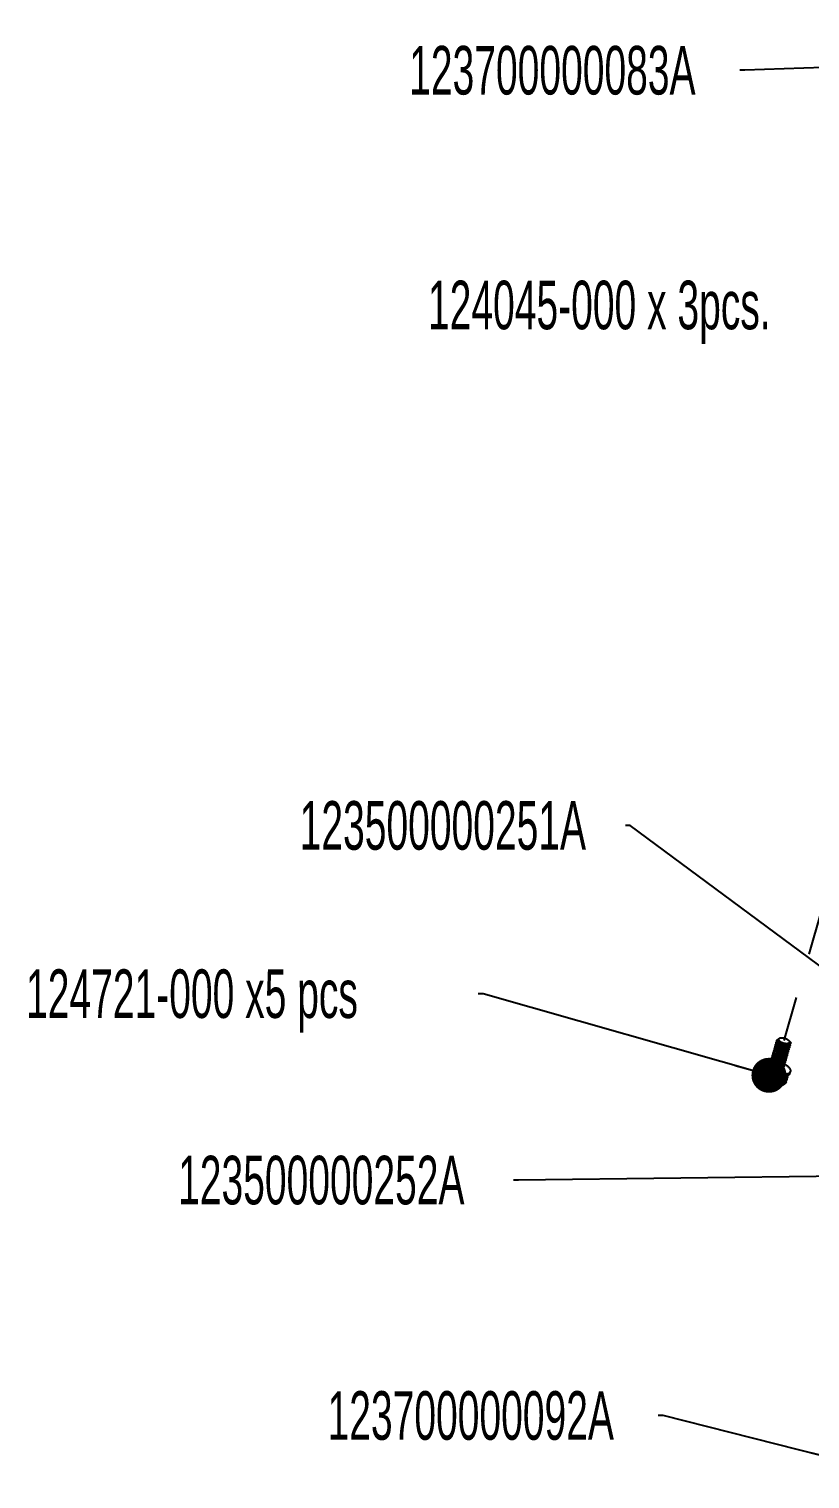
# Model space of a CAD drawing. Header units: millimetres. Extents: x -1 to 407, y -1 to 283.
# Drawn here: x 129.2 to 169.3, y 144.1 to 218.7 of the extents above; entities that cross this region are included whole.
import ezdxf

# ---------------------------------------------------------------- set-up
doc = ezdxf.new("R2010")
doc.units = ezdxf.units.MM
doc.header["$LTSCALE"] = 23.1
doc.linetypes.add('DASHED', pattern=[0.2, 0.1, -0.1])
doc.layers.get('0').update_dxf_attribs({"linetype": 'CONTINUOUS'})
for name, color, linetype in [('03_ALL_AXES', 7, 'CONTINUOUS'), ('09_ALL_ROUNDS', 7, 'CONTINUOUS'), ('20_ALL_FEATURES', 7, 'CONTINUOUS')]:
    doc.layers.add(name, color=color, linetype=linetype)
doc.styles.get("Standard").update_dxf_attribs({"font": 'txt', "width": 0.6})
doc.dimstyles.get("Standard").update_dxf_attribs({"dimtxt": 2.5, "dimasz": 1.8, "dimexe": 0.05, "dimexo": 0.0625, "dimtad": 1, "dimzin": 0, "dimdsep": 46, "dimtxsty": 'Standard', "dimcen": 0.09, "dimadec": 0, "dimazin": 0, "dimtol": 1, "dimtp": 0.01, "dimtm": 0.01, "dimtfac": 1, "dimtofl": 0, "dimtmove": 0, "dimatfit": 3, "dimfxl": 1, "dimtolj": 1, "dimtzin": 0, "dimarcsym": 0})

msp = doc.modelspace()

# ---------------------------------------------------------------- linework, layer by layer
at = {"color": 4, "linetype": 'DASHED'}
msp.add_line((167.997, 166.673), (176.604, 196.487), dxfattribs=at)
at = {"layer": '03_ALL_AXES', "color": 7, "linetype": 'Continuous'}
for p, q in [((167.705, 166.698), (167.721, 166.753)), ((168.242, 166.484), (168.25, 166.513)), ((168.273, 166.592), (168.273, 166.593)), ((166.779, 164.933), (166.805, 165.023)), ((168.1, 164.552), (168.126, 164.642))]:
    msp.add_line(p, q, dxfattribs=at)
msp.add_arc((167.692, 165.618), 1.282, 239.68064, 268.11513, dxfattribs=at)
at = {"layer": '09_ALL_ROUNDS', "color": 7, "linetype": 'Continuous'}
msp.add_line((166.779, 164.933), (166.779, 164.933), dxfattribs=at)
msp.add_arc((166.905, 164.897), 0.131, 164.02926, 175.08066, dxfattribs=at)
for points, knots in [([(166.858, 164.661), (166.842, 164.68), (166.812, 164.72), (166.78, 164.787), (166.767, 164.86), (166.773, 164.91), (166.779, 164.933)], [0, 0, 0, 0, 0.256376, 0.504414, 0.751332, 1, 1, 1, 1]), ([(166.775, 164.908), (166.774, 164.895), (166.775, 164.867), (166.788, 164.826), (166.812, 164.783), (166.833, 164.756), (166.844, 164.742)], [0, 0, 0, 0, 0.212417, 0.445409, 0.70662, 1, 1, 1, 1]), ([(166.805, 165.023), (166.801, 165.009), (166.798, 164.978), (166.808, 164.929), (166.833, 164.88), (166.857, 164.848), (166.87, 164.832)], [0, 0, 0, 0, 0.211163, 0.440517, 0.70118, 1, 1, 1, 1]), ([(166.805, 165.023), (166.81, 165.038), (166.821, 165.067), (166.838, 165.093), (166.848, 165.105)], [0, 0, 0, 0, 0.501736, 1, 1, 1, 1]), ([(166.844, 164.742), (166.862, 164.722), (166.904, 164.681), (166.978, 164.626), (167.064, 164.573), (167.196, 164.509), (167.374, 164.446), (167.524, 164.416), (167.599, 164.407)], [0, 0, 0, 0, 0.097573, 0.207585, 0.328375, 0.457616, 0.729875, 1, 1, 1, 1]), ([(167.045, 164.511), (167.009, 164.532), (166.942, 164.577), (166.883, 164.632), (166.858, 164.661)], [0, 0, 0, 0, 0.523207, 1, 1, 1, 1]), ([(166.87, 164.832), (166.887, 164.814), (166.925, 164.776), (167.017, 164.705), (167.157, 164.626), (167.347, 164.553), (167.483, 164.519), (167.553, 164.508)], [0, 0, 0, 0, 0.097628, 0.206822, 0.453834, 0.725052, 1, 1, 1, 1]), ([(167.045, 164.511), (167.09, 164.485), (167.185, 164.439), (167.337, 164.386), (167.493, 164.35), (167.599, 164.338), (167.65, 164.337)], [0, 0, 0, 0, 0.242786, 0.499992, 0.757199, 1, 1, 1, 1]), ([(167.553, 164.508), (167.588, 164.502), (167.658, 164.492), (167.759, 164.487), (167.852, 164.491), (167.935, 164.504), (168.006, 164.526), (168.063, 164.556), (168.105, 164.594), (168.122, 164.626), (168.126, 164.642)], [0, 0, 0, 0, 0.171204, 0.332835, 0.481787, 0.615647, 0.733026, 0.834062, 0.921195, 1, 1, 1, 1]), ([(167.599, 164.407), (167.66, 164.4), (167.75, 164.395), (167.863, 164.406), (167.935, 164.421), (167.996, 164.443), (168.046, 164.472), (168.082, 164.508), (168.096, 164.537), (168.1, 164.552)], [0, 0, 0, 0, 0.331999, 0.479397, 0.611766, 0.728329, 0.829703, 0.918522, 1, 1, 1, 1]), ([(168.1, 164.552), (168.095, 164.532), (168.077, 164.493), (168.038, 164.444), (167.988, 164.405), (167.91, 164.366), (167.796, 164.339), (167.701, 164.335), (167.65, 164.337)], [0, 0, 0, 0, 0.117096, 0.233451, 0.349548, 0.467588, 0.718914, 1, 1, 1, 1]), ([(168.134, 164.734), (168.136, 164.719), (168.136, 164.688), (168.131, 164.657), (168.126, 164.642)], [0, 0, 0, 0, 0.498653, 1, 1, 1, 1])]:
    msp.add_open_spline(points, degree=3, knots=knots, dxfattribs=at)
at = {"layer": '20_ALL_FEATURES', "color": 7, "linetype": 'Continuous'}
for p, q in [((167.796, 166.455), (167.796, 166.455)), ((168.121, 166.361), (168.104, 166.361)), ((168.25, 166.513), (168.272, 166.588)), ((168.332, 166.529), (168.25, 166.513)), ((168.273, 166.593), (168.272, 166.588)), ((168.272, 166.588), (168.273, 166.592)), ((168.272, 166.588), (168.332, 166.529)), ((167.577, 165.697), (167.577, 165.697)), ((167.609, 165.805), (167.608, 165.805)), ((167.64, 165.914), (167.64, 165.914)), ((167.671, 166.022), (167.671, 166.022)), ((167.702, 166.13), (167.702, 166.13)), ((167.734, 166.238), (167.733, 166.238)), ((167.765, 166.347), (167.765, 166.347)), ((167.933, 165.712), (167.916, 165.711)), ((167.965, 165.82), (167.948, 165.82)), ((167.996, 165.928), (167.979, 165.928)), ((168.027, 166.036), (168.01, 166.036)), ((168.058, 166.145), (168.041, 166.144)), ((168.09, 166.253), (168.073, 166.253)), ((166.845, 165.387), (166.877, 165.495)), ((166.849, 165.175), (166.87, 165.246)), ((167.281, 165.431), (167.281, 165.431)), ((167.515, 165.48), (167.515, 165.481)), ((167.546, 165.589), (167.546, 165.589)), ((167.84, 165.387), (167.823, 165.387)), ((167.871, 165.495), (167.854, 165.495)), ((167.902, 165.603), (167.885, 165.603)), ((168.17, 164.793), (168.191, 164.866)), ((168.286, 164.971), (168.318, 165.079))]:
    msp.add_line(p, q, dxfattribs=at)
for centre, radius, start, end in [((167.869, 166.655), 0.314, 222.30591, 223.0248), ((167.806, 166.491), 0.285, 106.34833, 108.24838), ((167.9, 166.804), 0.201, 220.91132, 223.00774), ((168.01, 166.845), 0.369, 229.96382, 231.19241), ((167.272, 164.466), 1.196, 86.68799, 89.97857), ((167.76, 165.979), 0.369, 229.92156, 231.19223), ((167.792, 166.087), 0.369, 229.97864, 231.19361), ((167.823, 166.195), 0.369, 229.9285, 231.20034), ((167.854, 166.304), 0.369, 229.95631, 231.19197), ((167.886, 166.412), 0.369, 230.00812, 231.19639), ((167.917, 166.52), 0.369, 229.93314, 231.1921), ((167.948, 166.628), 0.369, 229.98606, 231.19415), ((167.729, 165.871), 0.369, 229.9705, 231.19597), ((167.832, 165.223), 0.136, 30.79759, 33.80928)]:
    msp.add_arc(centre, radius, start, end, dxfattribs=at)
for points, knots in [([(167.531, 166.297), (167.528, 166.307), (167.524, 166.327), (167.527, 166.357), (167.54, 166.384), (167.554, 166.398), (167.562, 166.405)], [0, 0, 0, 0, 0.260066, 0.500111, 0.7401, 1, 1, 1, 1]), ([(167.563, 166.405), (167.559, 166.415), (167.555, 166.435), (167.558, 166.465), (167.571, 166.492), (167.586, 166.507), (167.594, 166.513)], [0, 0, 0, 0, 0.260181, 0.500126, 0.740003, 1, 1, 1, 1]), ([(167.609, 166.332), (167.604, 166.338), (167.585, 166.36), (167.569, 166.385), (167.563, 166.405)], [0, 0, 0, 0, 0.278074, 1, 1, 1, 1]), ([(167.594, 166.513), (167.59, 166.523), (167.586, 166.543), (167.589, 166.573), (167.603, 166.601), (167.617, 166.615), (167.626, 166.622)], [0, 0, 0, 0, 0.259974, 0.499735, 0.739641, 1, 1, 1, 1]), ([(167.637, 166.444), (167.632, 166.45), (167.615, 166.47), (167.6, 166.494), (167.594, 166.513)], [0, 0, 0, 0, 0.276942, 1, 1, 1, 1]), ([(167.625, 166.622), (167.62, 166.636), (167.617, 166.658), (167.623, 166.687), (167.637, 166.713), (167.668, 166.741), (167.699, 166.755), (167.717, 166.761)], [0, 0, 0, 0, 0.235719, 0.346344, 0.458376, 0.704091, 1, 1, 1, 1]), ([(167.672, 166.549), (167.666, 166.555), (167.647, 166.577), (167.632, 166.602), (167.625, 166.622)], [0, 0, 0, 0, 0.278505, 1, 1, 1, 1]), ([(167.729, 166.37), (167.72, 166.375), (167.689, 166.396), (167.659, 166.421), (167.64, 166.441)], [0, 0, 0, 0, 0.268833, 1, 1, 1, 1]), ([(167.643, 166.438), (167.644, 166.434), (167.65, 166.418), (167.659, 166.402), (167.667, 166.391)], [0, 0, 0, 0, 0.229662, 1, 1, 1, 1]), ([(167.667, 166.391), (167.67, 166.387), (167.683, 166.371), (167.698, 166.356), (167.711, 166.346)], [0, 0, 0, 0, 0.232501, 1, 1, 1, 1]), ([(167.76, 166.478), (167.751, 166.483), (167.72, 166.504), (167.691, 166.529), (167.672, 166.549)], [0, 0, 0, 0, 0.268695, 1, 1, 1, 1]), ([(167.674, 166.547), (167.675, 166.543), (167.681, 166.526), (167.69, 166.51), (167.698, 166.5)], [0, 0, 0, 0, 0.229642, 1, 1, 1, 1]), ([(167.698, 166.5), (167.709, 166.485), (167.737, 166.456), (167.789, 166.419), (167.849, 166.386), (167.916, 166.359), (167.984, 166.339), (168.049, 166.329), (168.108, 166.327), (168.144, 166.331), (168.159, 166.336)], [0, 0, 0, 0, 0.109044, 0.234856, 0.372602, 0.515715, 0.656859, 0.788699, 0.904689, 1, 1, 1, 1]), ([(167.705, 166.698), (167.703, 166.692), (167.701, 166.678), (167.703, 166.665), (167.704, 166.659)], [0, 0, 0, 0, 0.486896, 1, 1, 1, 1]), ([(167.704, 166.659), (167.705, 166.654), (167.711, 166.636), (167.721, 166.62), (167.729, 166.608)], [0, 0, 0, 0, 0.228185, 1, 1, 1, 1]), ([(167.748, 166.673), (167.742, 166.679), (167.732, 166.692), (167.722, 166.713), (167.718, 166.733), (167.719, 166.747), (167.721, 166.752)], [0, 0, 0, 0, 0.298772, 0.559497, 0.78883, 1, 1, 1, 1]), ([(167.725, 166.764), (167.729, 166.77), (167.738, 166.781), (167.757, 166.794), (167.781, 166.805), (167.822, 166.815), (167.883, 166.818), (167.962, 166.81), (168.044, 166.79), (168.123, 166.761), (168.19, 166.723), (168.228, 166.693), (168.243, 166.676)], [0, 0, 0, 0, 0.035396, 0.075403, 0.121491, 0.174171, 0.298052, 0.441273, 0.594047, 0.745094, 0.883396, 1, 1, 1, 1]), ([(167.729, 166.608), (167.732, 166.604), (167.745, 166.587), (167.761, 166.573), (167.773, 166.562)], [0, 0, 0, 0, 0.232527, 1, 1, 1, 1]), ([(168.116, 166.253), (168.085, 166.253), (168.018, 166.259), (167.919, 166.282), (167.82, 166.318), (167.758, 166.351), (167.729, 166.37)], [0, 0, 0, 0, 0.229706, 0.484998, 0.747947, 1, 1, 1, 1]), ([(167.753, 166.667), (167.766, 166.654), (167.797, 166.628), (167.851, 166.595), (167.915, 166.567), (167.984, 166.546), (168.054, 166.532), (168.12, 166.528), (168.178, 166.532), (168.214, 166.541), (168.228, 166.548)], [0, 0, 0, 0, 0.108361, 0.234494, 0.372861, 0.516425, 0.657596, 0.789038, 0.904515, 1, 1, 1, 1]), ([(168.147, 166.361), (168.116, 166.361), (168.05, 166.367), (167.95, 166.39), (167.851, 166.427), (167.789, 166.459), (167.76, 166.478)], [0, 0, 0, 0, 0.229706, 0.484998, 0.747947, 1, 1, 1, 1]), ([(167.779, 166.557), (167.809, 166.534), (167.877, 166.493), (167.97, 166.459), (168.047, 166.442), (168.1, 166.436), (168.148, 166.436), (168.177, 166.44), (168.19, 166.444)], [0, 0, 0, 0, 0.260647, 0.540193, 0.674549, 0.798566, 0.908045, 1, 1, 1, 1]), ([(168.104, 166.361), (168.079, 166.361), (168.027, 166.366), (167.948, 166.384), (167.869, 166.413), (167.819, 166.44), (167.796, 166.455)], [0, 0, 0, 0, 0.226558, 0.480947, 0.745058, 1, 1, 1, 1]), ([(168.213, 166.367), (168.208, 166.366), (168.186, 166.363), (168.164, 166.361), (168.147, 166.361)], [0, 0, 0, 0, 0.23176, 1, 1, 1, 1]), ([(168.159, 166.336), (168.165, 166.337), (168.182, 166.343), (168.199, 166.354), (168.206, 166.365)], [0, 0, 0, 0, 0.29719, 1, 1, 1, 1]), ([(168.19, 166.444), (168.197, 166.446), (168.209, 166.45), (168.225, 166.459), (168.236, 166.471), (168.241, 166.48), (168.242, 166.484)], [0, 0, 0, 0, 0.303546, 0.56515, 0.792531, 1, 1, 1, 1]), ([(168.257, 166.38), (168.254, 166.379), (168.24, 166.373), (168.225, 166.369), (168.213, 166.367)], [0, 0, 0, 0, 0.23024, 1, 1, 1, 1]), ([(168.257, 166.381), (168.264, 166.371), (168.272, 166.355), (168.275, 166.332), (168.273, 166.317), (168.266, 166.303), (168.252, 166.286), (168.237, 166.277), (168.226, 166.272)], [0, 0, 0, 0, 0.272402, 0.389524, 0.500074, 0.610612, 0.727701, 1, 1, 1, 1]), ([(168.228, 166.548), (168.238, 166.552), (168.256, 166.563), (168.268, 166.58), (168.272, 166.588)], [0, 0, 0, 0, 0.542396, 1, 1, 1, 1]), ([(168.243, 166.676), (168.244, 166.675), (168.25, 166.668), (168.255, 166.662), (168.258, 166.657)], [0, 0, 0, 0, 0.261539, 1, 1, 1, 1]), ([(168.266, 166.516), (168.272, 166.51), (168.284, 166.497), (168.3, 166.472), (168.308, 166.444), (168.302, 166.42), (168.292, 166.404), (168.277, 166.39), (168.264, 166.383), (168.257, 166.38)], [0, 0, 0, 0, 0.16186, 0.303412, 0.534874, 0.63894, 0.746121, 0.864611, 1, 1, 1, 1]), ([(168.258, 166.657), (168.265, 166.647), (168.273, 166.631), (168.276, 166.608), (168.275, 166.598), (168.273, 166.593)], [0, 0, 0, 0, 0.543368, 0.778119, 1, 1, 1, 1]), ([(168.259, 166.657), (168.273, 166.647), (168.297, 166.626), (168.325, 166.593), (168.336, 166.564), (168.337, 166.543), (168.334, 166.533), (168.332, 166.529)], [0, 0, 0, 0, 0.329087, 0.598792, 0.814383, 0.908872, 1, 1, 1, 1]), ([(167.272, 165.662), (167.223, 165.662), (167.151, 165.658), (167.062, 165.639), (167.006, 165.62), (166.958, 165.596), (166.92, 165.567), (166.892, 165.534), (166.88, 165.508), (166.877, 165.495)], [0, 0, 0, 0, 0.326045, 0.46959, 0.599145, 0.714926, 0.818249, 0.911842, 1, 1, 1, 1]), ([(167.313, 165.539), (167.309, 165.549), (167.305, 165.569), (167.308, 165.599), (167.321, 165.626), (167.335, 165.64), (167.343, 165.647)], [0, 0, 0, 0, 0.260259, 0.500356, 0.740259, 1, 1, 1, 1]), ([(167.344, 165.647), (167.341, 165.657), (167.336, 165.677), (167.339, 165.707), (167.353, 165.734), (167.367, 165.749), (167.375, 165.756)], [0, 0, 0, 0, 0.260229, 0.500114, 0.739936, 1, 1, 1, 1]), ([(167.391, 165.575), (167.385, 165.58), (167.366, 165.602), (167.351, 165.627), (167.344, 165.647)], [0, 0, 0, 0, 0.278031, 1, 1, 1, 1]), ([(167.375, 165.755), (167.372, 165.765), (167.367, 165.785), (167.371, 165.815), (167.384, 165.843), (167.398, 165.857), (167.406, 165.864)], [0, 0, 0, 0, 0.26002, 0.499952, 0.73991, 1, 1, 1, 1]), ([(167.422, 165.683), (167.416, 165.689), (167.397, 165.711), (167.382, 165.736), (167.375, 165.755)], [0, 0, 0, 0, 0.27812, 1, 1, 1, 1]), ([(167.406, 165.864), (167.403, 165.874), (167.399, 165.894), (167.402, 165.924), (167.415, 165.951), (167.429, 165.965), (167.438, 165.972)], [0, 0, 0, 0, 0.259997, 0.499968, 0.739957, 1, 1, 1, 1]), ([(167.453, 165.791), (167.448, 165.797), (167.429, 165.819), (167.413, 165.844), (167.406, 165.864)], [0, 0, 0, 0, 0.278252, 1, 1, 1, 1]), ([(167.51, 165.612), (167.501, 165.617), (167.47, 165.638), (167.44, 165.663), (167.422, 165.683)], [0, 0, 0, 0, 0.268791, 1, 1, 1, 1]), ([(167.424, 165.681), (167.425, 165.677), (167.431, 165.66), (167.44, 165.645), (167.448, 165.634)], [0, 0, 0, 0, 0.229553, 1, 1, 1, 1]), ([(167.438, 165.972), (167.434, 165.982), (167.43, 166.002), (167.433, 166.032), (167.447, 166.059), (167.461, 166.074), (167.469, 166.081)], [0, 0, 0, 0, 0.260049, 0.499831, 0.739704, 1, 1, 1, 1]), ([(167.484, 165.9), (167.478, 165.906), (167.46, 165.927), (167.444, 165.952), (167.438, 165.972)], [0, 0, 0, 0, 0.27788, 1, 1, 1, 1]), ([(167.448, 165.634), (167.451, 165.63), (167.464, 165.613), (167.479, 165.598), (167.492, 165.588)], [0, 0, 0, 0, 0.232525, 1, 1, 1, 1]), ([(167.541, 165.72), (167.533, 165.726), (167.501, 165.747), (167.472, 165.771), (167.453, 165.791)], [0, 0, 0, 0, 0.268698, 1, 1, 1, 1]), ([(167.455, 165.788), (167.456, 165.785), (167.462, 165.768), (167.471, 165.753), (167.479, 165.742)], [0, 0, 0, 0, 0.229783, 1, 1, 1, 1]), ([(167.469, 166.081), (167.465, 166.09), (167.461, 166.11), (167.464, 166.14), (167.478, 166.167), (167.492, 166.182), (167.5, 166.188)], [0, 0, 0, 0, 0.259878, 0.499958, 0.740061, 1, 1, 1, 1]), ([(167.516, 166.008), (167.51, 166.014), (167.491, 166.035), (167.475, 166.061), (167.469, 166.081)], [0, 0, 0, 0, 0.27844, 1, 1, 1, 1]), ([(167.479, 165.742), (167.482, 165.738), (167.495, 165.721), (167.511, 165.707), (167.523, 165.697)], [0, 0, 0, 0, 0.232582, 1, 1, 1, 1]), ([(167.572, 165.828), (167.564, 165.834), (167.532, 165.855), (167.503, 165.88), (167.484, 165.9)], [0, 0, 0, 0, 0.268874, 1, 1, 1, 1]), ([(167.487, 165.897), (167.488, 165.893), (167.493, 165.876), (167.503, 165.861), (167.511, 165.85)], [0, 0, 0, 0, 0.229758, 1, 1, 1, 1]), ([(167.5, 166.188), (167.497, 166.198), (167.492, 166.218), (167.495, 166.248), (167.509, 166.276), (167.523, 166.29), (167.532, 166.297)], [0, 0, 0, 0, 0.260263, 0.500122, 0.739914, 1, 1, 1, 1]), ([(167.546, 166.116), (167.541, 166.122), (167.522, 166.144), (167.507, 166.168), (167.5, 166.188)], [0, 0, 0, 0, 0.277799, 1, 1, 1, 1]), ([(167.897, 165.495), (167.866, 165.495), (167.8, 165.501), (167.7, 165.524), (167.601, 165.561), (167.539, 165.593), (167.51, 165.612)], [0, 0, 0, 0, 0.229707, 0.484998, 0.747947, 1, 1, 1, 1]), ([(167.511, 165.85), (167.514, 165.846), (167.527, 165.83), (167.542, 165.815), (167.554, 165.805)], [0, 0, 0, 0, 0.232509, 1, 1, 1, 1]), ([(167.604, 165.937), (167.595, 165.942), (167.564, 165.963), (167.534, 165.987), (167.516, 166.008)], [0, 0, 0, 0, 0.2687, 1, 1, 1, 1]), ([(167.518, 166.005), (167.519, 166.002), (167.524, 165.985), (167.534, 165.969), (167.542, 165.958)], [0, 0, 0, 0, 0.229587, 1, 1, 1, 1]), ([(167.529, 165.691), (167.559, 165.667), (167.627, 165.627), (167.72, 165.593), (167.797, 165.576), (167.85, 165.57), (167.898, 165.57), (167.927, 165.574), (167.94, 165.578)], [0, 0, 0, 0, 0.260671, 0.540216, 0.674567, 0.798581, 0.908057, 1, 1, 1, 1]), ([(167.578, 166.224), (167.572, 166.23), (167.554, 166.252), (167.538, 166.277), (167.531, 166.297)], [0, 0, 0, 0, 0.278224, 1, 1, 1, 1]), ([(167.928, 165.603), (167.897, 165.603), (167.831, 165.609), (167.731, 165.633), (167.633, 165.669), (167.57, 165.702), (167.541, 165.72)], [0, 0, 0, 0, 0.229705, 0.484998, 0.747946, 1, 1, 1, 1]), ([(167.542, 165.958), (167.545, 165.954), (167.558, 165.938), (167.573, 165.923), (167.585, 165.913)], [0, 0, 0, 0, 0.232591, 1, 1, 1, 1]), ([(167.635, 166.045), (167.626, 166.05), (167.595, 166.071), (167.565, 166.096), (167.546, 166.116)], [0, 0, 0, 0, 0.268839, 1, 1, 1, 1]), ([(167.55, 166.112), (167.551, 166.108), (167.556, 166.092), (167.565, 166.077), (167.573, 166.067)], [0, 0, 0, 0, 0.230245, 1, 1, 1, 1]), ([(167.56, 165.8), (167.59, 165.776), (167.659, 165.735), (167.752, 165.701), (167.828, 165.684), (167.882, 165.678), (167.929, 165.678), (167.959, 165.683), (167.972, 165.686)], [0, 0, 0, 0, 0.260706, 0.540308, 0.67467, 0.79867, 0.908108, 1, 1, 1, 1]), ([(167.826, 165.727), (167.781, 165.736), (167.693, 165.763), (167.61, 165.804), (167.572, 165.828)], [0, 0, 0, 0, 0.506749, 1, 1, 1, 1]), ([(167.573, 166.067), (167.576, 166.063), (167.589, 166.046), (167.604, 166.032), (167.617, 166.021)], [0, 0, 0, 0, 0.232536, 1, 1, 1, 1]), ([(167.885, 165.603), (167.861, 165.603), (167.808, 165.608), (167.73, 165.626), (167.651, 165.656), (167.601, 165.682), (167.577, 165.697)], [0, 0, 0, 0, 0.226559, 0.48095, 0.745062, 1, 1, 1, 1]), ([(167.666, 166.153), (167.658, 166.159), (167.626, 166.18), (167.597, 166.204), (167.578, 166.224)], [0, 0, 0, 0, 0.268744, 1, 1, 1, 1]), ([(167.58, 166.222), (167.581, 166.218), (167.587, 166.201), (167.596, 166.186), (167.604, 166.175)], [0, 0, 0, 0, 0.229533, 1, 1, 1, 1]), ([(167.592, 165.908), (167.607, 165.895), (167.642, 165.871), (167.719, 165.831), (167.783, 165.81), (167.826, 165.8)], [0, 0, 0, 0, 0.233506, 0.485215, 1, 1, 1, 1]), ([(167.604, 166.175), (167.607, 166.171), (167.621, 166.154), (167.636, 166.14), (167.648, 166.129)], [0, 0, 0, 0, 0.232477, 1, 1, 1, 1]), ([(167.991, 165.82), (167.96, 165.82), (167.893, 165.826), (167.794, 165.849), (167.695, 165.885), (167.633, 165.918), (167.604, 165.937)], [0, 0, 0, 0, 0.229707, 0.484998, 0.747947, 1, 1, 1, 1]), ([(167.697, 166.261), (167.689, 166.267), (167.657, 166.288), (167.628, 166.312), (167.609, 166.332)], [0, 0, 0, 0, 0.268707, 1, 1, 1, 1]), ([(167.804, 165.725), (167.77, 165.733), (167.702, 165.754), (167.638, 165.786), (167.609, 165.805)], [0, 0, 0, 0, 0.505229, 1, 1, 1, 1]), ([(167.612, 166.33), (167.613, 166.326), (167.618, 166.309), (167.628, 166.294), (167.636, 166.283)], [0, 0, 0, 0, 0.229826, 1, 1, 1, 1]), ([(167.623, 166.016), (167.653, 165.992), (167.721, 165.952), (167.814, 165.917), (167.891, 165.901), (167.944, 165.894), (167.992, 165.894), (168.021, 165.899), (168.034, 165.903)], [0, 0, 0, 0, 0.260619, 0.540133, 0.674485, 0.79851, 0.908013, 1, 1, 1, 1]), ([(168.022, 165.928), (167.991, 165.928), (167.925, 165.934), (167.825, 165.957), (167.726, 165.994), (167.664, 166.026), (167.635, 166.045)], [0, 0, 0, 0, 0.229705, 0.484997, 0.747946, 1, 1, 1, 1]), ([(167.636, 166.283), (167.639, 166.279), (167.652, 166.263), (167.667, 166.248), (167.679, 166.238)], [0, 0, 0, 0, 0.232566, 1, 1, 1, 1]), ([(167.948, 165.82), (167.923, 165.82), (167.871, 165.824), (167.792, 165.843), (167.713, 165.872), (167.663, 165.899), (167.64, 165.914)], [0, 0, 0, 0, 0.226558, 0.480945, 0.745052, 1, 1, 1, 1]), ([(167.654, 166.124), (167.684, 166.1), (167.753, 166.06), (167.846, 166.026), (167.923, 166.009), (167.976, 166.003), (168.024, 166.003), (168.053, 166.007), (168.066, 166.011)], [0, 0, 0, 0, 0.260839, 0.540545, 0.674911, 0.798874, 0.908234, 1, 1, 1, 1]), ([(168.053, 166.036), (168.022, 166.036), (167.956, 166.042), (167.856, 166.066), (167.758, 166.102), (167.695, 166.135), (167.666, 166.153)], [0, 0, 0, 0, 0.229707, 0.484998, 0.747947, 1, 1, 1, 1]), ([(167.979, 165.928), (167.954, 165.928), (167.902, 165.933), (167.823, 165.951), (167.744, 165.98), (167.694, 166.007), (167.671, 166.022)], [0, 0, 0, 0, 0.22656, 0.480943, 0.745055, 1, 1, 1, 1]), ([(167.685, 166.233), (167.715, 166.209), (167.784, 166.168), (167.876, 166.134), (167.953, 166.117), (168.007, 166.111), (168.054, 166.111), (168.083, 166.116), (168.096, 166.119)], [0, 0, 0, 0, 0.260629, 0.54014, 0.67449, 0.798514, 0.908016, 1, 1, 1, 1]), ([(168.085, 166.145), (168.053, 166.145), (167.987, 166.151), (167.888, 166.174), (167.789, 166.21), (167.726, 166.243), (167.697, 166.261)], [0, 0, 0, 0, 0.229705, 0.484997, 0.747946, 1, 1, 1, 1]), ([(168.01, 166.036), (167.986, 166.036), (167.933, 166.041), (167.855, 166.059), (167.776, 166.089), (167.726, 166.115), (167.702, 166.13)], [0, 0, 0, 0, 0.226562, 0.480946, 0.745046, 1, 1, 1, 1]), ([(167.717, 166.341), (167.746, 166.317), (167.815, 166.276), (167.908, 166.242), (167.985, 166.225), (168.038, 166.219), (168.086, 166.219), (168.115, 166.224), (168.128, 166.228)], [0, 0, 0, 0, 0.260737, 0.540367, 0.674731, 0.798722, 0.90814, 1, 1, 1, 1]), ([(168.041, 166.144), (168.017, 166.144), (167.965, 166.149), (167.886, 166.168), (167.807, 166.197), (167.757, 166.223), (167.734, 166.238)], [0, 0, 0, 0, 0.226559, 0.48095, 0.745062, 1, 1, 1, 1]), ([(168.073, 166.253), (168.048, 166.253), (167.996, 166.257), (167.917, 166.276), (167.838, 166.305), (167.788, 166.332), (167.765, 166.347)], [0, 0, 0, 0, 0.226564, 0.480939, 0.745045, 1, 1, 1, 1]), ([(167.916, 165.711), (167.899, 165.711), (167.861, 165.714), (167.824, 165.721), (167.804, 165.725)], [0, 0, 0, 0, 0.474513, 1, 1, 1, 1]), ([(167.826, 165.8), (167.859, 165.792), (167.906, 165.785), (167.966, 165.787), (167.992, 165.791), (168.003, 165.795)], [0, 0, 0, 0, 0.560234, 0.798069, 1, 1, 1, 1]), ([(167.96, 165.712), (167.949, 165.712), (167.904, 165.713), (167.86, 165.72), (167.826, 165.727)], [0, 0, 0, 0, 0.232143, 1, 1, 1, 1]), ([(167.994, 165.609), (167.989, 165.608), (167.968, 165.605), (167.945, 165.603), (167.928, 165.603)], [0, 0, 0, 0, 0.23181, 1, 1, 1, 1]), ([(167.94, 165.578), (167.946, 165.58), (167.963, 165.586), (167.98, 165.597), (167.987, 165.608)], [0, 0, 0, 0, 0.297863, 1, 1, 1, 1]), ([(168.025, 165.717), (168.02, 165.716), (167.999, 165.713), (167.977, 165.712), (167.96, 165.712)], [0, 0, 0, 0, 0.231881, 1, 1, 1, 1]), ([(167.972, 165.686), (167.977, 165.688), (167.995, 165.694), (168.012, 165.705), (168.019, 165.717)], [0, 0, 0, 0, 0.298571, 1, 1, 1, 1]), ([(168.057, 165.826), (168.052, 165.825), (168.03, 165.821), (168.008, 165.82), (167.991, 165.82)], [0, 0, 0, 0, 0.231746, 1, 1, 1, 1]), ([(168.038, 165.622), (168.035, 165.621), (168.021, 165.615), (168.006, 165.611), (167.994, 165.609)], [0, 0, 0, 0, 0.230161, 1, 1, 1, 1]), ([(168.003, 165.795), (168.009, 165.796), (168.026, 165.802), (168.043, 165.813), (168.05, 165.824)], [0, 0, 0, 0, 0.297027, 1, 1, 1, 1]), ([(168.038, 165.623), (168.045, 165.613), (168.053, 165.597), (168.056, 165.575), (168.054, 165.56), (168.048, 165.546), (168.033, 165.528), (168.018, 165.519), (168.007, 165.514)], [0, 0, 0, 0, 0.272264, 0.389343, 0.499879, 0.610433, 0.727566, 1, 1, 1, 1]), ([(168.087, 165.934), (168.082, 165.933), (168.061, 165.929), (168.039, 165.928), (168.022, 165.928)], [0, 0, 0, 0, 0.23207, 1, 1, 1, 1]), ([(168.07, 165.731), (168.066, 165.729), (168.052, 165.723), (168.037, 165.72), (168.025, 165.717)], [0, 0, 0, 0, 0.230047, 1, 1, 1, 1]), ([(168.034, 165.903), (168.039, 165.904), (168.057, 165.91), (168.075, 165.922), (168.081, 165.933)], [0, 0, 0, 0, 0.298586, 1, 1, 1, 1]), ([(168.07, 165.731), (168.076, 165.721), (168.084, 165.705), (168.087, 165.683), (168.085, 165.668), (168.079, 165.654), (168.065, 165.637), (168.049, 165.627), (168.038, 165.622)], [0, 0, 0, 0, 0.272322, 0.389426, 0.499968, 0.610516, 0.727634, 1, 1, 1, 1]), ([(168.12, 166.042), (168.115, 166.041), (168.093, 166.038), (168.07, 166.036), (168.053, 166.036)], [0, 0, 0, 0, 0.231755, 1, 1, 1, 1]), ([(168.101, 165.839), (168.098, 165.837), (168.083, 165.832), (168.069, 165.828), (168.057, 165.826)], [0, 0, 0, 0, 0.230261, 1, 1, 1, 1]), ([(168.066, 166.011), (168.071, 166.013), (168.089, 166.019), (168.106, 166.03), (168.113, 166.041)], [0, 0, 0, 0, 0.298006, 1, 1, 1, 1]), ([(168.101, 165.839), (168.108, 165.829), (168.116, 165.813), (168.118, 165.791), (168.116, 165.776), (168.11, 165.762), (168.096, 165.745), (168.081, 165.736), (168.07, 165.731)], [0, 0, 0, 0, 0.272465, 0.38961, 0.50017, 0.610704, 0.727773, 1, 1, 1, 1]), ([(168.151, 166.151), (168.146, 166.15), (168.124, 166.146), (168.102, 166.145), (168.085, 166.145)], [0, 0, 0, 0, 0.231711, 1, 1, 1, 1]), ([(168.132, 165.947), (168.129, 165.946), (168.115, 165.94), (168.099, 165.936), (168.087, 165.934)], [0, 0, 0, 0, 0.229765, 1, 1, 1, 1]), ([(168.096, 166.119), (168.102, 166.121), (168.12, 166.127), (168.137, 166.138), (168.144, 166.149)], [0, 0, 0, 0, 0.298123, 1, 1, 1, 1]), ([(168.132, 165.947), (168.139, 165.937), (168.147, 165.921), (168.15, 165.899), (168.147, 165.884), (168.141, 165.87), (168.127, 165.853), (168.112, 165.844), (168.101, 165.839)], [0, 0, 0, 0, 0.27202, 0.389051, 0.499586, 0.610186, 0.727397, 1, 1, 1, 1]), ([(168.182, 166.259), (168.177, 166.258), (168.155, 166.254), (168.133, 166.253), (168.116, 166.253)], [0, 0, 0, 0, 0.23184, 1, 1, 1, 1]), ([(168.163, 166.055), (168.16, 166.054), (168.146, 166.048), (168.131, 166.044), (168.12, 166.042)], [0, 0, 0, 0, 0.230245, 1, 1, 1, 1]), ([(168.128, 166.228), (168.133, 166.229), (168.151, 166.235), (168.168, 166.247), (168.175, 166.258)], [0, 0, 0, 0, 0.298494, 1, 1, 1, 1]), ([(168.163, 166.056), (168.17, 166.046), (168.178, 166.03), (168.181, 166.008), (168.179, 165.993), (168.173, 165.979), (168.159, 165.961), (168.143, 165.952), (168.132, 165.947)], [0, 0, 0, 0, 0.272614, 0.389828, 0.500431, 0.610966, 0.727993, 1, 1, 1, 1]), ([(168.195, 166.164), (168.191, 166.162), (168.177, 166.157), (168.162, 166.153), (168.151, 166.151)], [0, 0, 0, 0, 0.230233, 1, 1, 1, 1]), ([(168.195, 166.164), (168.201, 166.154), (168.209, 166.138), (168.212, 166.116), (168.21, 166.101), (168.204, 166.087), (168.19, 166.07), (168.174, 166.06), (168.163, 166.055)], [0, 0, 0, 0, 0.27219, 0.389251, 0.499784, 0.61035, 0.727506, 1, 1, 1, 1]), ([(168.226, 166.272), (168.223, 166.271), (168.208, 166.265), (168.193, 166.261), (168.182, 166.259)], [0, 0, 0, 0, 0.230115, 1, 1, 1, 1]), ([(168.226, 166.272), (168.233, 166.262), (168.241, 166.246), (168.243, 166.224), (168.241, 166.209), (168.235, 166.195), (168.221, 166.178), (168.206, 166.169), (168.195, 166.164)], [0, 0, 0, 0, 0.272408, 0.38954, 0.500093, 0.610632, 0.727723, 1, 1, 1, 1]), ([(166.845, 165.387), (166.842, 165.376), (166.839, 165.354), (166.842, 165.305), (166.856, 165.269), (166.869, 165.246)], [0, 0, 0, 0, 0.22795, 0.465739, 1, 1, 1, 1]), ([(166.849, 165.175), (166.846, 165.164), (166.842, 165.14), (166.845, 165.116), (166.848, 165.104)], [0, 0, 0, 0, 0.486746, 1, 1, 1, 1]), ([(166.848, 165.104), (166.853, 165.081), (166.874, 165.032), (166.928, 164.964), (167.004, 164.897), (167.1, 164.834), (167.211, 164.776), (167.334, 164.726), (167.463, 164.686), (167.552, 164.667), (167.596, 164.659)], [0, 0, 0, 0, 0.078887, 0.173785, 0.285595, 0.412722, 0.552046, 0.699489, 0.850424, 1, 1, 1, 1]), ([(166.869, 165.246), (166.884, 165.218), (166.928, 165.161), (167.014, 165.084), (167.124, 165.012), (167.207, 164.969), (167.251, 164.949)], [0, 0, 0, 0, 0.197933, 0.433591, 0.703401, 1, 1, 1, 1]), ([(166.877, 165.495), (166.872, 165.481), (166.869, 165.45), (166.877, 165.402), (166.899, 165.353), (166.933, 165.302), (166.979, 165.252), (167.058, 165.183), (167.182, 165.103), (167.352, 165.024), (167.54, 164.962), (167.732, 164.922), (167.86, 164.912), (167.922, 164.912)], [0, 0, 0, 0, 0.034086, 0.070675, 0.111664, 0.15815, 0.210557, 0.268818, 0.400884, 0.548542, 0.703622, 0.857063, 1, 1, 1, 1]), ([(166.952, 165.142), (166.973, 165.117), (167.023, 165.069), (167.112, 165.005), (167.218, 164.945), (167.338, 164.892), (167.465, 164.849), (167.596, 164.817), (167.725, 164.797), (167.81, 164.792), (167.851, 164.792)], [0, 0, 0, 0, 0.097547, 0.209657, 0.333858, 0.466679, 0.604046, 0.741596, 0.874945, 1, 1, 1, 1]), ([(167.251, 164.949), (167.302, 164.926), (167.407, 164.885), (167.57, 164.84), (167.731, 164.811), (167.839, 164.804), (167.891, 164.804)], [0, 0, 0, 0, 0.253868, 0.512291, 0.764429, 1, 1, 1, 1]), ([(167.281, 165.431), (167.277, 165.426), (167.268, 165.415), (167.261, 165.397), (167.259, 165.377), (167.263, 165.356), (167.272, 165.334), (167.293, 165.303), (167.333, 165.265), (167.395, 165.225), (167.47, 165.19), (167.552, 165.164), (167.61, 165.153), (167.639, 165.15)], [0, 0, 0, 0, 0.038711, 0.075389, 0.112407, 0.152143, 0.196462, 0.246531, 0.365352, 0.507837, 0.667805, 0.83573, 1, 1, 1, 1]), ([(167.281, 165.431), (167.28, 165.435), (167.275, 165.451), (167.274, 165.467), (167.276, 165.479)], [0, 0, 0, 0, 0.265678, 1, 1, 1, 1]), ([(167.276, 165.479), (167.278, 165.49), (167.286, 165.513), (167.303, 165.531), (167.313, 165.539)], [0, 0, 0, 0, 0.480175, 1, 1, 1, 1]), ([(167.416, 165.287), (167.4, 165.298), (167.369, 165.319), (167.329, 165.355), (167.299, 165.392), (167.286, 165.418), (167.281, 165.431)], [0, 0, 0, 0, 0.295411, 0.562452, 0.797309, 1, 1, 1, 1]), ([(167.359, 165.467), (167.353, 165.473), (167.335, 165.494), (167.319, 165.519), (167.313, 165.539)], [0, 0, 0, 0, 0.277875, 1, 1, 1, 1]), ([(167.331, 165.355), (167.332, 165.351), (167.337, 165.335), (167.346, 165.32), (167.354, 165.309)], [0, 0, 0, 0, 0.229896, 1, 1, 1, 1]), ([(167.354, 165.309), (167.368, 165.29), (167.405, 165.254), (167.473, 165.21), (167.552, 165.174), (167.61, 165.157), (167.639, 165.15)], [0, 0, 0, 0, 0.211519, 0.460157, 0.729839, 1, 1, 1, 1]), ([(167.447, 165.395), (167.439, 165.401), (167.407, 165.422), (167.378, 165.447), (167.359, 165.467)], [0, 0, 0, 0, 0.26896, 1, 1, 1, 1]), ([(167.362, 165.464), (167.363, 165.46), (167.368, 165.444), (167.377, 165.428), (167.386, 165.417)], [0, 0, 0, 0, 0.229538, 1, 1, 1, 1]), ([(167.386, 165.417), (167.399, 165.399), (167.435, 165.364), (167.501, 165.321), (167.578, 165.285), (167.659, 165.259), (167.738, 165.245), (167.798, 165.244), (167.839, 165.251), (167.868, 165.26), (167.887, 165.273), (167.894, 165.284)], [0, 0, 0, 0, 0.120463, 0.261792, 0.415357, 0.57002, 0.714081, 0.837112, 0.888444, 0.932388, 1, 1, 1, 1]), ([(167.479, 165.504), (167.47, 165.509), (167.439, 165.53), (167.409, 165.554), (167.391, 165.575)], [0, 0, 0, 0, 0.268668, 1, 1, 1, 1]), ([(167.393, 165.571), (167.394, 165.567), (167.4, 165.551), (167.409, 165.536), (167.417, 165.525)], [0, 0, 0, 0, 0.230174, 1, 1, 1, 1]), ([(167.803, 165.17), (167.772, 165.17), (167.706, 165.176), (167.606, 165.199), (167.508, 165.236), (167.445, 165.269), (167.416, 165.287)], [0, 0, 0, 0, 0.229705, 0.484998, 0.747946, 1, 1, 1, 1]), ([(167.417, 165.525), (167.428, 165.51), (167.456, 165.482), (167.507, 165.444), (167.568, 165.411), (167.635, 165.384), (167.703, 165.365), (167.769, 165.354), (167.827, 165.352), (167.863, 165.357), (167.878, 165.362)], [0, 0, 0, 0, 0.109087, 0.234958, 0.372766, 0.515926, 0.657096, 0.788914, 0.904822, 1, 1, 1, 1]), ([(167.835, 165.279), (167.803, 165.279), (167.737, 165.285), (167.638, 165.308), (167.539, 165.344), (167.476, 165.377), (167.447, 165.395)], [0, 0, 0, 0, 0.229707, 0.484998, 0.747947, 1, 1, 1, 1]), ([(167.76, 165.17), (167.736, 165.17), (167.683, 165.175), (167.605, 165.193), (167.526, 165.223), (167.476, 165.249), (167.452, 165.264)], [0, 0, 0, 0, 0.226566, 0.480944, 0.745052, 1, 1, 1, 1]), ([(167.866, 165.387), (167.835, 165.387), (167.768, 165.393), (167.669, 165.416), (167.57, 165.452), (167.508, 165.485), (167.479, 165.504)], [0, 0, 0, 0, 0.229705, 0.484997, 0.747946, 1, 1, 1, 1]), ([(167.791, 165.278), (167.767, 165.278), (167.715, 165.283), (167.636, 165.302), (167.557, 165.331), (167.507, 165.357), (167.484, 165.372)], [0, 0, 0, 0, 0.226559, 0.480946, 0.745051, 1, 1, 1, 1]), ([(167.498, 165.583), (167.528, 165.559), (167.596, 165.519), (167.689, 165.484), (167.766, 165.468), (167.819, 165.461), (167.867, 165.461), (167.896, 165.466), (167.909, 165.47)], [0, 0, 0, 0, 0.260701, 0.540295, 0.674653, 0.798652, 0.908099, 1, 1, 1, 1]), ([(167.823, 165.387), (167.798, 165.387), (167.746, 165.391), (167.667, 165.41), (167.588, 165.439), (167.538, 165.466), (167.515, 165.48)], [0, 0, 0, 0, 0.22656, 0.480948, 0.745059, 1, 1, 1, 1]), ([(167.854, 165.495), (167.829, 165.495), (167.777, 165.5), (167.698, 165.518), (167.619, 165.547), (167.569, 165.574), (167.546, 165.589)], [0, 0, 0, 0, 0.226563, 0.480943, 0.745045, 1, 1, 1, 1]), ([(167.639, 165.15), (167.66, 165.147), (167.701, 165.142), (167.76, 165.144), (167.809, 165.153), (167.837, 165.166), (167.848, 165.174)], [0, 0, 0, 0, 0.304568, 0.578341, 0.811372, 1, 1, 1, 1]), ([(167.948, 165.292), (167.953, 165.285), (167.96, 165.269), (167.963, 165.245), (167.956, 165.222), (167.939, 165.203), (167.915, 165.189), (167.883, 165.178), (167.845, 165.172), (167.818, 165.17), (167.803, 165.17)], [0, 0, 0, 0, 0.113375, 0.210984, 0.303135, 0.402372, 0.518402, 0.65619, 0.817054, 1, 1, 1, 1]), ([(167.901, 165.284), (167.896, 165.284), (167.874, 165.28), (167.852, 165.279), (167.835, 165.279)], [0, 0, 0, 0, 0.231768, 1, 1, 1, 1]), ([(167.931, 165.393), (167.926, 165.392), (167.904, 165.388), (167.883, 165.387), (167.866, 165.387)], [0, 0, 0, 0, 0.232146, 1, 1, 1, 1]), ([(167.878, 165.362), (167.884, 165.363), (167.901, 165.369), (167.918, 165.381), (167.925, 165.392)], [0, 0, 0, 0, 0.297893, 1, 1, 1, 1]), ([(168.193, 164.865), (168.174, 164.854), (168.131, 164.836), (168.06, 164.817), (167.978, 164.806), (167.921, 164.804), (167.891, 164.804)], [0, 0, 0, 0, 0.208503, 0.445337, 0.709976, 1, 1, 1, 1]), ([(167.963, 165.501), (167.958, 165.5), (167.936, 165.496), (167.914, 165.495), (167.897, 165.495)], [0, 0, 0, 0, 0.231774, 1, 1, 1, 1]), ([(167.945, 165.298), (167.942, 165.296), (167.927, 165.291), (167.912, 165.287), (167.901, 165.284)], [0, 0, 0, 0, 0.229984, 1, 1, 1, 1]), ([(167.909, 165.47), (167.915, 165.471), (167.932, 165.477), (167.95, 165.489), (167.956, 165.5)], [0, 0, 0, 0, 0.298424, 1, 1, 1, 1]), ([(168.318, 165.079), (168.314, 165.066), (168.302, 165.041), (168.274, 165.007), (168.236, 164.978), (168.188, 164.954), (168.132, 164.936), (168.043, 164.917), (167.971, 164.912), (167.922, 164.912)], [0, 0, 0, 0, 0.088158, 0.181751, 0.285074, 0.400855, 0.53041, 0.673955, 1, 1, 1, 1]), ([(167.975, 165.406), (167.972, 165.404), (167.958, 165.399), (167.943, 165.395), (167.931, 165.393)], [0, 0, 0, 0, 0.230017, 1, 1, 1, 1]), ([(167.976, 165.406), (167.983, 165.396), (167.991, 165.38), (167.993, 165.358), (167.991, 165.343), (167.985, 165.329), (167.971, 165.312), (167.956, 165.303), (167.945, 165.298)], [0, 0, 0, 0, 0.271945, 0.389065, 0.499734, 0.610444, 0.72768, 1, 1, 1, 1]), ([(168.007, 165.514), (168.004, 165.513), (167.99, 165.507), (167.975, 165.503), (167.963, 165.501)], [0, 0, 0, 0, 0.230215, 1, 1, 1, 1]), ([(168.024, 165.46), (168.023, 165.455), (168.02, 165.443), (168.01, 165.428), (167.994, 165.415), (167.982, 165.409), (167.975, 165.406)], [0, 0, 0, 0, 0.222427, 0.453521, 0.70914, 1, 1, 1, 1]), ([(168.007, 165.515), (168.013, 165.506), (168.022, 165.489), (168.025, 165.469), (168.024, 165.46)], [0, 0, 0, 0, 0.543317, 1, 1, 1, 1]), ([(168.023, 165.461), (168.072, 165.433), (168.14, 165.388), (168.218, 165.32), (168.263, 165.27), (168.296, 165.22), (168.317, 165.171), (168.325, 165.124), (168.322, 165.093), (168.318, 165.079)], [0, 0, 0, 0, 0.329134, 0.474285, 0.604883, 0.720809, 0.823153, 0.914656, 1, 1, 1, 1]), ([(168.286, 164.971), (168.283, 164.96), (168.274, 164.939), (168.246, 164.9), (168.215, 164.877), (168.193, 164.865)], [0, 0, 0, 0, 0.228178, 0.466086, 1, 1, 1, 1]), ([(167.596, 164.659), (167.615, 164.656), (167.684, 164.646), (167.755, 164.64), (167.807, 164.64)], [0, 0, 0, 0, 0.260392, 1, 1, 1, 1]), ([(168.134, 164.734), (168.119, 164.718), (168.078, 164.689), (168.002, 164.661), (167.91, 164.644), (167.843, 164.64), (167.807, 164.64)], [0, 0, 0, 0, 0.193266, 0.42353, 0.693392, 1, 1, 1, 1]), ([(168.056, 164.818), (168.025, 164.809), (167.957, 164.795), (167.888, 164.792), (167.851, 164.792)], [0, 0, 0, 0, 0.466519, 1, 1, 1, 1]), ([(168.17, 164.793), (168.167, 164.782), (168.157, 164.761), (168.143, 164.742), (168.134, 164.734)], [0, 0, 0, 0, 0.486997, 1, 1, 1, 1])]:
    msp.add_open_spline(points, degree=3, knots=knots, dxfattribs=at)
msp.add_open_spline([(167.721, 166.752), (167.722, 166.756), (167.724, 166.76), (167.725, 166.764)], degree=3, dxfattribs=at)

# ---------------------------------------------------------------- texts
at = {"color": 2, "linetype": 'Continuous', "width": 0.6}
for s, p in [('123700000083A', (148.72, 215.344)), ('124045-000 x 3pcs.', (149.686, 203.267)), ('123500000251A ', (143.089, 176.493)), ('124721-000 x5 pcs', (129.022, 167.836)), ('123500000252A ', (136.84, 158.247)), ('123700000092A', (144.523, 146.136))]:
    msp.add_text(s, height=2.5, dxfattribs=at).set_placement(p)

# ---------------------------------------------------------------- leaders
at = {"color": 2, "linetype": 'Continuous'}
for points in [[(200.142, 217.815), (165.97, 216.594), (165.72, 216.594)], [(177.085, 165.121), (160.089, 177.743), (159.839, 177.743)], [(167.218, 164.887), (152.522, 169.086), (152.272, 169.086)], [(175.961, 159.747), (154.34, 159.497), (154.09, 159.497)], [(171.115, 145.018), (161.773, 147.386), (161.523, 147.386)]]:
    msp.add_leader(points, dimstyle='Standard', override={"dimtad": 0, "dimldrblk": 'DOT'}, dxfattribs=at)

doc.saveas('drawing.dxf')
